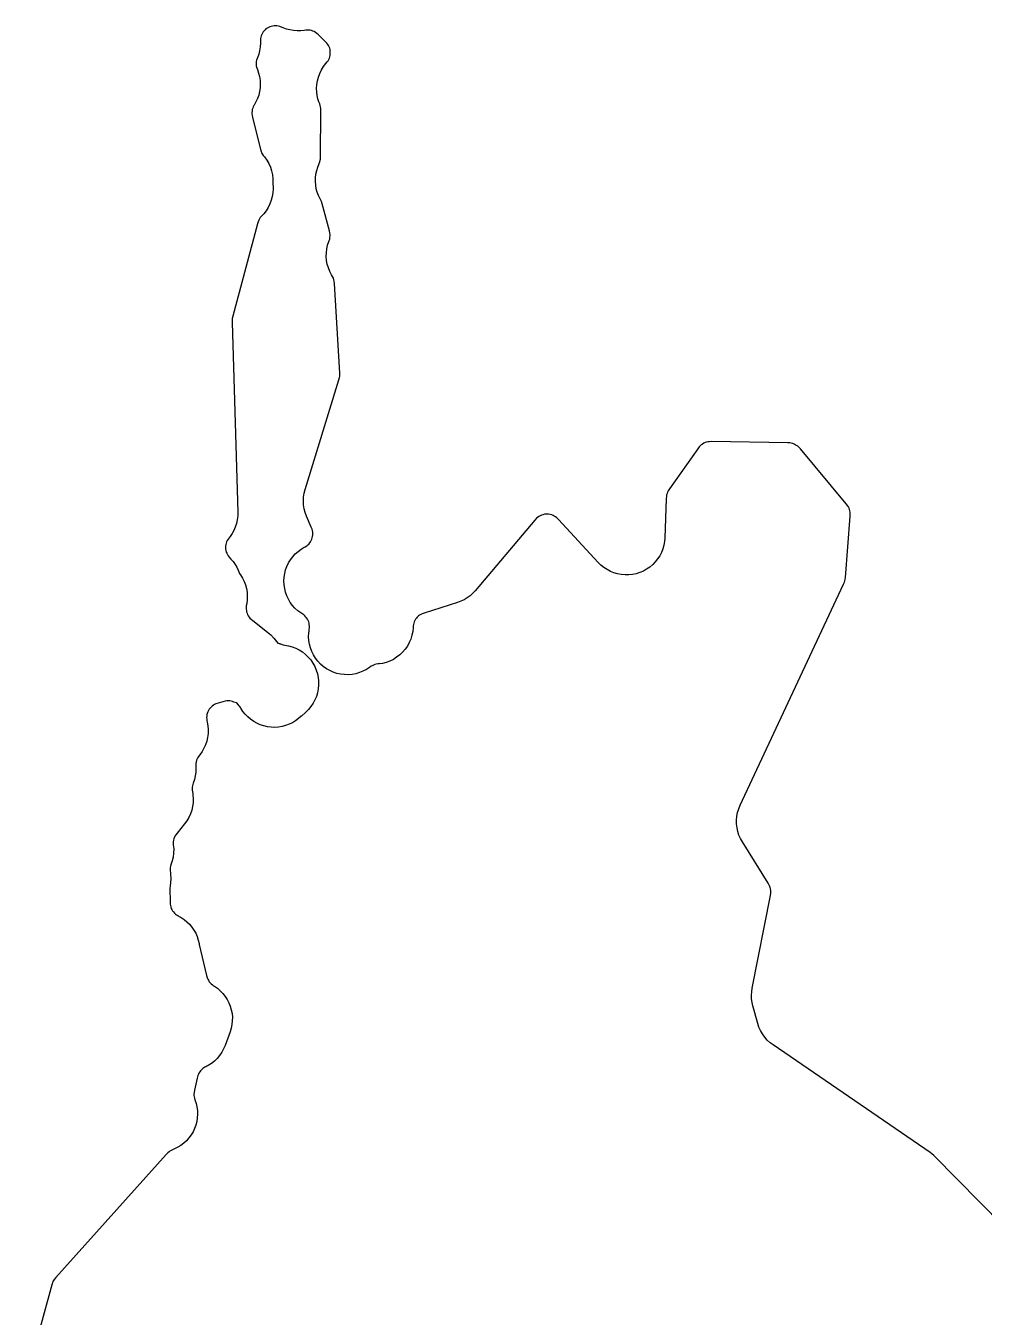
# Model space of a CAD drawing. Header units: metres. Extents: x 0 to 400, y 0 to 202.
# Drawn here: x 272.08 to 288.25, y 101.1 to 122.87 of the extents above; entities that cross this region are included whole.
import ezdxf

# ---------------------------------------------------------------- set-up
doc = ezdxf.new("R2010")
doc.units = ezdxf.units.M

msp = doc.modelspace()

# ---------------------------------------------------------------- linework, layer by layer
msp.add_lwpolyline([(289.735, 101.4586), (287.398, 103.8266), (287.368, 103.8536), (287.337, 103.8776), (284.688, 105.6886), (284.636, 105.7276), (284.589, 105.7726), (284.546, 105.8216), (284.508, 105.8746), (284.476, 105.9306), (284.45, 105.9896), (284.429, 106.0516), (284.347, 106.3496), (284.334, 106.4076), (284.326, 106.4676), (284.324, 106.5276), (284.327, 106.5866), (284.336, 106.6466), (284.643, 108.2106), (284.648, 108.2476), (284.649, 108.2666), (284.648, 108.2936), (284.645, 108.3196), (284.64, 108.3416), (284.632, 108.3626), (284.623, 108.3826), (284.604, 108.4166), (284.17, 109.1116), (284.139, 109.1676), (284.113, 109.2266), (284.094, 109.2886), (284.08, 109.3516), (284.073, 109.4156), (284.072, 109.4796), (284.078, 109.5446), (284.09, 109.6076), (284.109, 109.6696), (284.133, 109.7296), (285.877, 113.4586), (285.891, 113.4916), (285.898, 113.5116), (285.903, 113.5346), (285.907, 113.5716), (285.989, 114.6056), (285.99, 114.6446), (285.989, 114.6686), (285.985, 114.6926), (285.978, 114.7166), (285.97, 114.7386), (285.959, 114.7596), (285.945, 114.7826), (285.922, 114.8136), (285.148, 115.7376), (285.122, 115.7656), (285.104, 115.7816), (285.085, 115.7966), (285.063, 115.8086), (285.043, 115.8186), (285.019, 115.8276), (284.993, 115.8346), (284.972, 115.8376), (284.935, 115.8396), (283.652, 115.8596), (283.61, 115.8576), (283.587, 115.8546), (283.563, 115.8496), (283.542, 115.8426), (283.518, 115.8316), (283.496, 115.8186), (283.476, 115.8046), (283.459, 115.7906), (283.442, 115.7726), (283.416, 115.7396), (282.94, 115.0626), (282.919, 115.0286), (282.908, 115.0076), (282.899, 114.9856), (282.892, 114.9606), (282.888, 114.9396), (282.885, 114.8976), (282.863, 114.2386), (282.857, 114.1746), (282.846, 114.1126), (282.828, 114.0516), (282.805, 113.9916), (282.775, 113.9356), (282.741, 113.8816), (282.701, 113.8316), (282.657, 113.7866), (282.608, 113.7456), (282.555, 113.7096), (282.5, 113.6786), (282.441, 113.6536), (282.38, 113.6336), (282.318, 113.6206), (282.255, 113.6136), (282.191, 113.6126), (282.127, 113.6186), (282.065, 113.6306), (282.004, 113.6476), (281.945, 113.6716), (281.888, 113.7016), (281.835, 113.7356), (281.785, 113.7756), (281.739, 113.8206), (281.068, 114.5456), (281.039, 114.5736), (281.018, 114.5916), (280.996, 114.6056), (280.976, 114.6156), (280.954, 114.6246), (280.929, 114.6316), (280.902, 114.6366), (280.879, 114.6376), (280.854, 114.6376), (280.831, 114.6346), (280.805, 114.6286), (280.781, 114.6206), (280.759, 114.6106), (280.737, 114.5976), (280.715, 114.5826), (280.698, 114.5676), (280.671, 114.5386), (279.663, 113.3466), (279.621, 113.3026), (279.576, 113.2626), (279.527, 113.2266), (279.475, 113.1946), (279.42, 113.1686), (279.363, 113.1476), (278.804, 112.9706), (278.77, 112.9586), (278.747, 112.9476), (278.725, 112.9336), (278.709, 112.9216), (278.687, 112.9016), (278.671, 112.8836), (278.658, 112.8656), (278.645, 112.8436), (278.635, 112.8236), (278.627, 112.8006), (278.621, 112.7766), (278.618, 112.7526), (278.616, 112.7246), (278.61, 112.6586), (278.596, 112.5946), (278.577, 112.5316), (278.551, 112.4716), (278.519, 112.4136), (278.482, 112.3606), (278.439, 112.3106), (278.391, 112.2646), (278.339, 112.2246), (278.284, 112.1896), (278.225, 112.1616), (278.163, 112.1386), (278.1, 112.1216), (278.051, 112.1146), (278.035, 112.1116), (278.027, 112.1116), (277.994, 112.1066), (277.973, 112.1016), (277.949, 112.0936), (277.926, 112.0826), (277.908, 112.0726), (277.883, 112.0536), (277.829, 112.0186), (277.771, 111.9896), (277.712, 111.9656), (277.65, 111.9476), (277.586, 111.9366), (277.522, 111.9306), (277.458, 111.9326), (277.394, 111.9396), (277.331, 111.9536), (277.27, 111.9736), (277.211, 111.9996), (277.155, 112.0316), (277.102, 112.0686), (277.053, 112.1106), (277.009, 112.1576), (276.97, 112.2086), (276.936, 112.2636), (276.907, 112.3216), (276.885, 112.3816), (276.868, 112.4436), (276.858, 112.5076), (276.854, 112.5716), (276.857, 112.6356), (276.861, 112.6666), (276.862, 112.6726), (276.865, 112.6996), (276.867, 112.7236), (276.868, 112.7516), (276.866, 112.7756), (276.862, 112.7976), (276.855, 112.8216), (276.846, 112.8436), (276.834, 112.8676), (276.821, 112.8876), (276.808, 112.9036), (276.79, 112.9226), (276.771, 112.9386), (276.738, 112.9616), (276.722, 112.9716), (276.671, 113.0096), (276.624, 113.0526), (276.582, 113.0996), (276.545, 113.1506), (276.513, 113.2056), (276.486, 113.2626), (276.465, 113.3226), (276.45, 113.3846), (276.441, 113.4466), (276.438, 113.5106), (276.441, 113.5736), (276.451, 113.6366), (276.466, 113.6976), (276.488, 113.7566), (276.515, 113.8146), (276.548, 113.8686), (276.586, 113.9196), (276.628, 113.9666), (276.675, 114.0086), (276.726, 114.0466), (276.78, 114.0786), (276.798, 114.0886), (276.822, 114.1036), (276.839, 114.1176), (276.856, 114.1336), (276.872, 114.1536), (276.885, 114.1726), (276.898, 114.1946), (276.908, 114.2166), (276.915, 114.2376), (276.92, 114.2626), (276.923, 114.2896), (276.924, 114.3116), (276.923, 114.3336), (276.919, 114.3596), (276.912, 114.3826), (276.898, 114.4206), (276.819, 114.6056), (276.797, 114.6666), (276.78, 114.7296), (276.77, 114.7946), (276.767, 114.8596), (276.77, 114.9246), (276.78, 114.9886), (276.796, 115.0516), (277.366, 116.8996), (277.376, 116.9386), (277.38, 116.9616), (277.381, 116.9776), (277.38, 117.0156), (277.29, 118.5246), (277.286, 118.5666), (277.281, 118.5886), (277.272, 118.6146), (277.259, 118.6426), (277.241, 118.6726), (277.211, 118.7296), (277.187, 118.7896), (277.169, 118.8516), (277.158, 118.9156), (277.152, 118.9796), (277.153, 119.0436), (277.161, 119.1076), (277.175, 119.1706), (277.195, 119.2326), (277.202, 119.2516), (277.209, 119.2756), (277.214, 119.3046), (277.216, 119.3296), (277.216, 119.3516), (277.213, 119.3756), (277.204, 119.4146), (277.082, 119.8696), (277.07, 119.9086), (277.06, 119.9316), (277.049, 119.9506), (277.022, 120.0066), (277, 120.0646), (276.983, 120.1236), (276.973, 120.1846), (276.968, 120.2466), (276.969, 120.3086), (276.977, 120.3696), (276.99, 120.4306), (277.008, 120.4896), (277.032, 120.5466), (277.034, 120.5496), (277.043, 120.5756), (277.051, 120.6026), (277.054, 120.6226), (277.056, 120.6646), (277.062, 121.4366), (277.06, 121.4776), (277.057, 121.5026), (277.05, 121.5286), (277.041, 121.5566), (277.028, 121.5866), (277.011, 121.6416), (276.998, 121.6976), (276.991, 121.7546), (276.988, 121.8116), (276.988, 121.8126), (276.991, 121.8786), (277.001, 121.9436), (277.018, 122.0066), (277.041, 122.0686), (277.07, 122.1276), (277.104, 122.1836), (277.145, 122.2356), (277.167, 122.2616), (277.181, 122.2806), (277.193, 122.3026), (277.204, 122.3266), (277.211, 122.3476), (277.216, 122.3696), (277.219, 122.3966), (277.22, 122.4216), (277.219, 122.4446), (277.215, 122.4686), (277.209, 122.4906), (277.199, 122.5156), (277.188, 122.5386), (277.176, 122.5576), (277.162, 122.5766), (277.133, 122.6076), (277.022, 122.7166), (276.993, 122.7426), (276.969, 122.7586), (276.948, 122.7716), (276.927, 122.7816), (276.904, 122.7886), (276.881, 122.7946), (276.855, 122.7976), (276.833, 122.7986), (276.806, 122.7966), (276.78, 122.7926), (276.72, 122.7856), (276.659, 122.7846), (276.599, 122.7896), (276.539, 122.7996), (276.481, 122.8146), (276.424, 122.8356), (276.406, 122.8436), (276.367, 122.8576), (276.344, 122.8646), (276.318, 122.8686), (276.295, 122.8696), (276.272, 122.8686), (276.245, 122.8656), (276.225, 122.8606), (276.201, 122.8526), (276.177, 122.8426), (276.156, 122.8306), (276.135, 122.8166), (276.119, 122.8026), (276.103, 122.7856), (276.087, 122.7656), (276.074, 122.7456), (276.063, 122.7236), (276.053, 122.6996), (276.047, 122.6776), (276.042, 122.6556), (276.04, 122.6286), (276.04, 122.5776), (276.037, 122.5136), (276.028, 122.4506), (276.012, 122.3896), (275.991, 122.3296), (275.985, 122.3166), (275.977, 122.2906), (275.972, 122.2666), (275.97, 122.2446), (275.97, 122.2186), (275.972, 122.1936), (275.977, 122.1696), (275.984, 122.1476), (275.99, 122.1316), (276.011, 122.0726), (276.026, 122.0126), (276.036, 121.9506), (276.039, 121.8876), (276.036, 121.8256), (276.028, 121.7636), (276.013, 121.7026), (275.993, 121.6436), (275.966, 121.5866), (275.935, 121.5326), (275.93, 121.5246), (275.919, 121.5046), (275.911, 121.4826), (275.904, 121.4596), (275.899, 121.4346), (275.897, 121.4086), (275.897, 121.3856), (275.899, 121.3626), (275.907, 121.3226), (276.04, 120.7926), (276.053, 120.7506), (276.062, 120.7286), (276.073, 120.7096), (276.089, 120.6846), (276.108, 120.6616), (276.148, 120.6066), (276.182, 120.5486), (276.209, 120.4866), (276.23, 120.4226), (276.245, 120.3566), (276.252, 120.2896), (276.252, 120.2226), (276.252, 120.2056), (276.254, 120.1446), (276.254, 120.1226), (276.254, 120.1216), (276.251, 120.0566), (276.241, 119.9916), (276.225, 119.9286), (276.202, 119.8676), (276.173, 119.8086), (276.139, 119.7526), (276.099, 119.7016), (276.054, 119.6536), (276.039, 119.6356), (276.025, 119.6156), (276.012, 119.5916), (276.001, 119.5676), (275.989, 119.5306), (275.576, 117.9746), (275.567, 117.9346), (275.564, 117.9086), (275.563, 117.8686), (275.66, 114.6716), (275.658, 114.6076), (275.651, 114.5436), (275.637, 114.4816), (275.617, 114.4206), (275.592, 114.3616), (275.591, 114.3596), (275.562, 114.3086), (275.529, 114.2606), (275.496, 114.2156), (275.482, 114.1936), (275.471, 114.1696), (275.464, 114.1496), (275.458, 114.1256), (275.454, 114.0976), (275.453, 114.0746), (275.454, 114.0506), (275.459, 114.0226), (275.465, 113.9976), (275.472, 113.9796), (275.483, 113.9576), (275.498, 113.9326), (275.514, 113.9126), (275.544, 113.8796), (275.58, 113.8366), (275.613, 113.7906), (275.641, 113.7426), (275.666, 113.6916), (275.687, 113.6396), (275.698, 113.6206), (275.704, 113.6136), (275.737, 113.5596), (275.766, 113.5026), (275.788, 113.4436), (275.805, 113.3826), (275.815, 113.3196), (275.82, 113.2566), (275.818, 113.1936), (275.81, 113.1306), (275.803, 113.0896), (275.801, 113.0636), (275.802, 113.0356), (275.804, 113.0116), (275.808, 112.9916), (275.816, 112.9666), (275.825, 112.9456), (275.835, 112.9256), (275.85, 112.9036), (275.864, 112.8856), (275.883, 112.8666), (275.912, 112.8426), (276.163, 112.6496), (276.218, 112.6016), (276.268, 112.5476), (276.315, 112.4906), (276.336, 112.4626), (276.362, 112.4556), (276.369, 112.4526), (276.38, 112.4486), (276.425, 112.4346), (276.453, 112.4286), (276.481, 112.4236), (276.482, 112.4236), (276.517, 112.4176), (276.579, 112.4006), (276.64, 112.3776), (276.697, 112.3486), (276.752, 112.3136), (276.803, 112.2736), (276.849, 112.2286), (276.891, 112.1796), (276.927, 112.1256), (276.959, 112.0696), (276.984, 112.0096), (277.003, 111.9476), (277.016, 111.8846), (277.023, 111.8206), (277.023, 111.7556), (277.017, 111.6916), (277.005, 111.6276), (276.986, 111.5656), (276.961, 111.5066), (276.93, 111.4496), (276.894, 111.3956), (276.852, 111.3466), (276.806, 111.3006), (276.732, 111.2346), (276.73, 111.2336), (276.684, 111.1916), (276.634, 111.1546), (276.581, 111.1216), (276.525, 111.0946), (276.466, 111.0736), (276.406, 111.0576), (276.345, 111.0476), (276.283, 111.0436), (276.22, 111.0456), (276.159, 111.0536), (276.098, 111.0676), (276.039, 111.0866), (275.982, 111.1126), (275.928, 111.1426), (275.876, 111.1786), (275.829, 111.2186), (275.786, 111.2636), (275.747, 111.3116), (275.713, 111.3646), (275.706, 111.3766), (275.691, 111.3966), (275.68, 111.4086), (275.644, 111.4546), (275.593, 111.4696), (275.568, 111.4786), (275.545, 111.4856), (275.524, 111.4886), (275.498, 111.4896), (275.472, 111.4886), (275.447, 111.4856), (275.409, 111.4756), (275.328, 111.4516), (275.291, 111.4386), (275.269, 111.4286), (275.248, 111.4166), (275.229, 111.4026), (275.209, 111.3846), (275.191, 111.3646), (275.178, 111.3476), (275.166, 111.3286), (275.155, 111.3056), (275.145, 111.2796), (275.139, 111.2596), (275.135, 111.2356), (275.134, 111.2116), (275.135, 111.1876), (275.138, 111.1616), (275.145, 111.1326), (275.156, 111.0686), (275.161, 111.0046), (275.159, 110.9396), (275.151, 110.8746), (275.137, 110.8116), (275.116, 110.7506), (275.089, 110.6916), (275.057, 110.6356), (275.019, 110.5826), (274.994, 110.5526), (274.983, 110.5346), (274.972, 110.5126), (274.962, 110.4876), (274.955, 110.4636), (274.95, 110.4366), (274.949, 110.4136), (274.95, 110.3666), (274.951, 110.3516), (274.949, 110.2886), (274.942, 110.2256), (274.929, 110.1646), (274.909, 110.1046), (274.901, 110.0826), (274.895, 110.0596), (274.891, 110.0366), (274.89, 110.0106), (274.891, 109.9856), (274.899, 109.9296), (274.903, 109.9036), (274.908, 109.8386), (274.906, 109.7736), (274.897, 109.7096), (274.882, 109.6456), (274.861, 109.5846), (274.834, 109.5256), (274.801, 109.4696), (274.762, 109.4176), (274.636, 109.2616), (274.613, 109.2316), (274.6, 109.2096), (274.588, 109.1836), (274.581, 109.1636), (274.575, 109.1426), (274.571, 109.1146), (274.57, 109.0906), (274.571, 109.0676), (274.572, 109.0606), (274.578, 108.9926), (274.576, 108.9246), (274.568, 108.8576), (274.552, 108.7916), (274.534, 108.7406), (274.524, 108.7046), (274.519, 108.6826), (274.517, 108.6586), (274.517, 108.6346), (274.523, 108.5816), (274.522, 108.5816), (274.525, 108.5626), (274.528, 108.4926), (274.523, 108.4226), (274.516, 108.3706), (274.514, 108.3276), (274.516, 108.1036), (274.518, 108.0626), (274.522, 108.0406), (274.528, 108.0156), (274.537, 107.9896), (274.546, 107.9716), (274.557, 107.9526), (274.574, 107.9306), (274.591, 107.9106), (274.607, 107.8966), (274.625, 107.8826), (274.647, 107.8696), (274.65, 107.8676), (274.704, 107.8386), (274.755, 107.8046), (274.802, 107.7656), (274.846, 107.7226), (274.885, 107.6756), (274.919, 107.6246), (274.949, 107.5716), (274.974, 107.5156), (274.993, 107.4566), (275.006, 107.3976), (275.009, 107.3816), (275.132, 106.8616), (275.144, 106.8216), (275.152, 106.8006), (275.163, 106.7786), (275.179, 106.7536), (275.194, 106.7366), (275.211, 106.7186), (275.23, 106.7026), (275.252, 106.6876), (275.265, 106.6806), (275.316, 106.6446), (275.364, 106.6036), (275.408, 106.5586), (275.447, 106.5086), (275.481, 106.4566), (275.51, 106.4006), (275.533, 106.3416), (275.55, 106.2816), (275.562, 106.2196), (275.568, 106.1566), (275.567, 106.0946), (275.56, 106.0316), (275.548, 105.9696), (275.529, 105.9096), (275.446, 105.6816), (275.421, 105.6226), (275.39, 105.5656), (275.353, 105.5126), (275.312, 105.4626), (275.265, 105.4176), (275.215, 105.3776), (275.16, 105.3426), (275.138, 105.3316), (275.12, 105.3216), (275.103, 105.3126), (275.086, 105.3026), (275.068, 105.2896), (275.051, 105.2746), (275.032, 105.2546), (275.017, 105.2356), (275.004, 105.2146), (274.994, 105.1946), (274.985, 105.1716), (274.973, 105.1306), (274.928, 104.9286), (274.921, 104.8866), (274.919, 104.8616), (274.919, 104.8396), (274.922, 104.8136), (274.927, 104.7906), (274.936, 104.7656), (274.937, 104.7626), (274.942, 104.7456), (274.945, 104.7386), (274.956, 104.7046), (274.97, 104.6436), (274.978, 104.5826), (274.98, 104.5206), (274.976, 104.4596), (274.967, 104.3986), (274.951, 104.3386), (274.93, 104.2806), (274.904, 104.2246), (274.872, 104.1716), (274.835, 104.1216), (274.794, 104.0756), (274.749, 104.0336), (274.7, 103.9956), (274.647, 103.9636), (274.592, 103.9356), (274.536, 103.9116), (274.515, 103.9006), (274.5, 103.8896), (274.478, 103.8716), (274.449, 103.8416), (272.591, 101.7696), (272.565, 101.7376), (272.552, 101.7196), (272.542, 101.7006), (272.533, 101.6796), (272.522, 101.6436), (272.084, 100.0416)])

doc.saveas('drawing.dxf')
